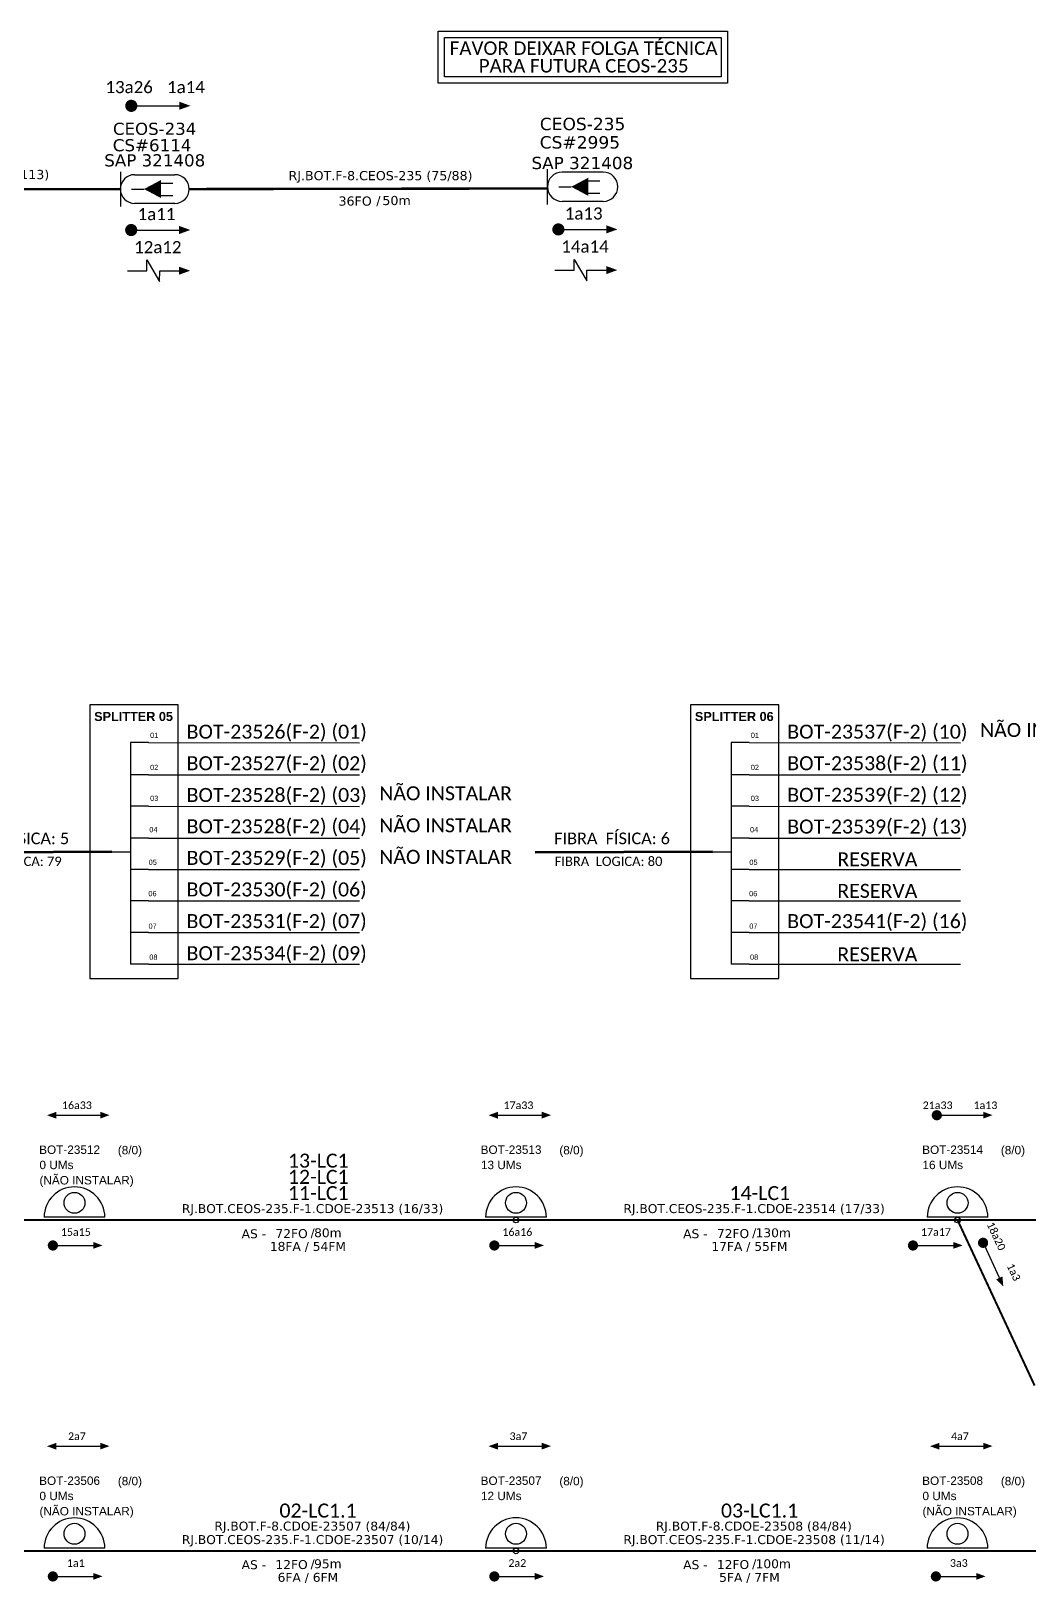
# Model space of a CAD drawing. Header units: millimetres. Extents: x 5591 to 6884, y -546 to 205.
# Drawn here: x 6267.5 to 6463, y -173.3 to 130.9 of the extents above; entities that cross this region are included whole.
import ezdxf
from ezdxf.enums import TextEntityAlignment as Align

# ---------------------------------------------------------------- set-up
doc = ezdxf.new("R2010")
doc.units = ezdxf.units.MM
for name, color, linetype, lineweight in [("20.0-LEGENDA DOS CDO'S", 1, 'Continuous', 0), ('20.2-CDO_POSTE', 1, 'Continuous', 5), ('40.1-ETIQUETAS', 1, 'Continuous', 20)]:
    doc.layers.add(name, color=color, linetype=linetype, lineweight=lineweight)
for name, color, linetype in [('20.4-CEOS', 1, 'Continuous'), ('20.5-CABO AÉREO', 1, 'Continuous'), ('20.5-CEO', 1, 'Continuous'), ('CAP a instalar', 1, 'Continuous'), ('CD de instalação futura', 8, 'Continuous'), ('label_cabos', 7, 'Continuous'), ('SETA', 7, 'Continuous')]:
    doc.layers.add(name, color=color, linetype=linetype)
doc.styles.add('ARIAL', font='arial.ttf')
doc.styles.add('siredit', font='verdana.ttf')
doc.linetypes.add('FENCELINE1', pattern='A,0.25,-0.1,[133,ltypeshp.shx,S=0.1,R=0,X=-0.1,Y=0],-0.1,1', length=1.45)

# ---------------------------------------------------------------- blocks, each defined once
blk = doc.blocks.new('CDOE-TEXTO PADRÃO')
at = {"layer": "20.0-LEGENDA DOS CDO'S", "color": 0, "style": 'ARIAL'}
for tag, p in [('CDO_N', (0.49, 7.39)), ('SAP', (0.51, 1.67)), ('CORDOALHA', (0.5, 4.33)), ('SPLITER_1', (0.59, -0.91)), ('SPLITER_2', (0.6, -3.55)), ('(XX-XX_F)S', (0.54, -8.29)), ('(XX-XX_L)S', (0.55, -10.83)), ('UMS', (0.55, -13.15))]:
    blk.add_attdef(tag, p, '', height=1.7, rotation=0.118, dxfattribs=at)
blk.add_attdef('FIBRAS_UTILIZADAS', text='', height=1.7, rotation=0.118, dxfattribs=at).set_placement((19.77, 7.43), align=Align.CENTER)
blk = doc.blocks.new('ETIQUETA_RS5F')
at = {"layer": '40.1-ETIQUETAS', "color": 0, "style": 'siredit'}
blk.add_text('/', height=1.5, dxfattribs=at).set_placement((1.55, -1.95), align=Align.MIDDLE_RIGHT)
for tag, p in [('ETIQUETA_R_SECUNDARIA', (1.18, 2.1)), ('ETIQUETA_R_PRIMARIA', (1.18, 4.1)), ('F_ATIVAS/F_MORTAS', (1.11, -4.24))]:
    blk.add_attdef(tag, text='', height=1.5, dxfattribs=at).set_placement(p, align=Align.MIDDLE_CENTER)
for tag, p in [('TIPO_CABO', (-6.62, -2.12)), ('CAP_CABO', (0.37, -2.09))]:
    blk.add_attdef(tag, text='', height=1.5, dxfattribs=at).set_placement(p, align=Align.MIDDLE_RIGHT)
blk.add_attdef('METROS', text='', height=1.5, dxfattribs=at).set_placement((2.11, -1.95), align=Align.MIDDLE_LEFT)
for tag, p in [('FUSÃO_1', (0.82, -8.39)), ('FUSÃO_2', (0.82, -10.6)), ('FUSÃO_3', (0.82, -12.93)), ('FUSÃO_4', (0.82, -15.14)), ('FUSÃO_5', (0.82, -17.16))]:
    blk.add_attdef(tag, text='', height=1.5, dxfattribs=at).set_placement(p, align=Align.CENTER)
blk = doc.blocks.new('CDOE POSTE_')
at = {"color": 1}
blk.add_line((12.92, -5.49), (-2.38, -5.49), dxfattribs=at)
for centre, radius in [((5.27, -1.86), 2.64), ((5.27, -6.2), 0.708)]:
    blk.add_circle(centre, radius, dxfattribs=at)
blk.add_arc((5.27, -5.49), 7.65, 0, 180, dxfattribs=at)
blk = doc.blocks.new('*U19')
at = {"layer": '20.5-CEO'}
for p, q in [((-1.56, 1.26), (1.8, 1.26)), ((1.8, -1.13), (-1.56, -1.13))]:
    blk.add_line(p, q, dxfattribs=at)
blk.add_lwpolyline([(-2.75, 1.51), (-2.75, -1.38)], dxfattribs=at)
for centre, start, end in [((-1.56, 0.07), 90, 270), ((1.8, 0.07), 270, 90)]:
    blk.add_arc(centre, 1.2, start, end, dxfattribs=at)
at = {"layer": '20.5-CEO', "color": 7, "style": 'siredit'}
for tag, p in [('FID', (0.11, 5.61)), ('LOCAL', (0.12, 4.23)), ('SAP', (0.12, 2.97)), ('FIBRAS_RESERVA', (0.12, -1.94))]:
    blk.add_attdef(tag, text='', height=1.01, dxfattribs=at).set_placement(p, align=Align.TOP_CENTER)
for tag, flags, p in [('ID_ATIVIDADE', 3, (0.11, -3.51)), ('FATOR', 1, (0.11, -4.82))]:
    blk.add_attdef(tag, text='', height=1.01, dxfattribs=dict(at, flags=flags)).set_placement(p, align=Align.TOP_CENTER)
at = {"layer": '20.5-CEO', "color": 7, "style": 'siredit', "flags": 3}
blk.add_attdef('QTDE', (-4.88, -7.06), '', height=1.01, dxfattribs=at)

msp = doc.modelspace()

# ---------------------------------------------------------------- linework, layer by layer
at = {"color": 7, "linetype": 'Continuous'}
for p, q in [((6286.95, -8.59), (6286.95, -52.02)), ((6290.46, -8.59), (6286.95, -8.59)), ((6404.66, -8.59), (6404.66, -52.02)), ((6408.18, -8.59), (6404.66, -8.59)), ((6290.46, -14.87), (6286.95, -14.87)), ((6408.18, -14.87), (6404.66, -14.87)), ((6290.46, -21.06), (6286.95, -21.06)), ((6408.18, -21.06), (6404.66, -21.06)), ((6290.46, -27.29), (6286.95, -27.29)), ((6408.18, -27.29), (6404.66, -27.29)), ((6283.3, -30.02), (6286.93, -30.02)), ((6401.01, -30.02), (6404.65, -30.02)), ((6290.46, -33.45), (6286.95, -33.45)), ((6408.18, -33.45), (6404.66, -33.45)), ((6290.46, -39.61), (6286.95, -39.61)), ((6408.18, -39.61), (6404.66, -39.61)), ((6290.46, -45.8), (6286.95, -45.8)), ((6408.18, -45.8), (6404.66, -45.8)), ((6290.46, -52.02), (6286.95, -52.02)), ((6408.18, -52.02), (6404.66, -52.02))]:
    msp.add_line(p, q, dxfattribs=at)
at = {"color": 10, "linetype": 'Continuous'}
for p, q in [((6290.46, -8.59), (6331.84, -8.6)), ((6408.18, -8.59), (6449.55, -8.6)), ((6290.46, -14.87), (6331.84, -14.89)), ((6408.18, -14.87), (6449.55, -14.89)), ((6290.46, -21.06), (6331.84, -21.08)), ((6408.18, -21.06), (6449.55, -21.08)), ((6290.46, -27.29), (6331.84, -27.3)), ((6408.18, -27.29), (6449.55, -27.3)), ((6290.46, -33.44), (6331.84, -33.45)), ((6408.18, -33.44), (6449.55, -33.45)), ((6290.46, -39.61), (6331.84, -39.63)), ((6408.18, -39.61), (6449.55, -39.63)), ((6290.46, -45.8), (6331.84, -45.82)), ((6408.18, -45.8), (6449.55, -45.82)), ((6290.46, -52.02), (6331.84, -52.03)), ((6408.18, -52.02), (6449.55, -52.03))]:
    msp.add_line(p, q, dxfattribs=at)
at = {"color": 1, "linetype": 'Continuous', "lineweight": 60}
for p, q in [((6283.3, -30.02), (6248.51, -30.13)), ((6401.01, -30.02), (6366.23, -30.13))]:
    msp.add_line(p, q, dxfattribs=at)
at = {"color": 8}
for p, q in [((6281.91, -101.62), (6270.02, -101.62)), ((6281.91, -166.51), (6270.02, -166.51)), ((6454.94, -166.51), (6443.05, -166.51))]:
    msp.add_line(p, q, dxfattribs=at)
at = {"color": 3, "ltscale": 9e-07}
for points in [[(6347.24, 130.91), (6403.92, 130.91), (6403.92, 120.7), (6347.24, 120.7)], [(6348.5, 129.65), (6402.66, 129.65), (6402.66, 121.96), (6348.5, 121.96)]]:
    msp.add_lwpolyline(points, close=True, dxfattribs=at)
at = {"color": 0, "const_width": 1.19}
for points in [[(6286.5, 116.25, 1), (6287.69, 116.25, 1)], [(6286.48, 91.9, 1), (6287.67, 91.9, 1)], [(6370.19, 92.02, 1), (6371.38, 92.02, 1)]]:
    msp.add_lwpolyline(points, format="xyb", close=True, dxfattribs=at)
at = {"color": 0}
for points in [[(6290.14, 83.93), (6290.14, 86.03), (6292.65, 81.83), (6292.66, 83.93)], [(6373.86, 84.05), (6373.86, 86.15), (6376.37, 81.95), (6376.37, 84.05)]]:
    msp.add_lwpolyline(points, dxfattribs=at)
at = {"color": 7}
for points in [[(6278.98, -54.8), (6296.26, -54.8), (6296.26, -1.15), (6278.98, -1.15)], [(6396.69, -54.8), (6413.97, -54.8), (6413.97, -1.15), (6396.69, -1.15)]]:
    msp.add_lwpolyline(points, close=True, dxfattribs=at)
at = {"const_width": 1}
for points in [[(6444.44, -81.63, 1), (6445.44, -81.63, 1)], [(6271.23, -107.16, 1), (6272.23, -107.16, 1)], [(6357.74, -107.16, 1), (6358.74, -107.16, 1)], [(6439.77, -107.16, 1), (6440.77, -107.16, 1)], [(6453.79, -106.18, 1), (6454.21, -107.09, 1)], [(6271.23, -172.04, 1), (6272.23, -172.04, 1)], [(6357.74, -172.04, 1), (6358.74, -172.04, 1)], [(6444.26, -172.04, 1), (6445.26, -172.04, 1)]]:
    msp.add_lwpolyline(points, format="xyb", close=True, dxfattribs=at)
at = {"color": 8}
for centre in [(6275.96, -101.62), (6275.96, -166.51), (6448.99, -166.51)]:
    msp.add_arc(centre, 5.95, 0, 180, dxfattribs=at)
at = {"layer": '20.4-CEOS', "color": 8}
for p, q in [((6379.56, 103.25), (6371.5, 103.25)), ((6379.56, 97.51), (6371.5, 97.51))]:
    msp.add_line(p, q, dxfattribs=at)
for points in [[(6368.63, 96.92), (6368.63, 103.85)], [(6376.48, 101.52), (6378.93, 101.52)], [(6370.86, 100.38), (6373.31, 100.38)], [(6376.48, 99.13), (6378.93, 99.13)]]:
    msp.add_lwpolyline(points, dxfattribs=at)
at = {"layer": '20.4-CEOS', "color": 1}
msp.add_lwpolyline([(6289.59, 99.94, 0, 3.55, 0), (6292.92, 99.94, 3.55, 3.55, 0)], format="xyseb", dxfattribs=at)
for points in [[(6292.77, 101.08), (6295.22, 101.08)], [(6287.15, 99.94), (6289.59, 99.94)], [(6292.77, 98.69), (6295.22, 98.69)]]:
    msp.add_lwpolyline(points, dxfattribs=at)
at = {"layer": '20.4-CEOS', "color": 8}
msp.add_lwpolyline([(6373.31, 100.38, 0, 3.55, 0), (6376.63, 100.38, 3.55, 3.55, 0)], format="xyseb", dxfattribs=at)
for centre, start, end in [((6371.5, 100.38), 90, 270), ((6379.56, 100.38), 270, 90)]:
    msp.add_arc(centre, 2.87, start, end, dxfattribs=at)
at = {"layer": '20.5-CABO AÉREO', "ltscale": 50, "const_width": 0.48}
for points in [[(6215.01, 99.93), (6284.94, 99.93)], [(6298.45, 99.93), (6368.65, 100.05)]]:
    msp.add_lwpolyline(points, dxfattribs=at)
at = {"layer": 'CAP a instalar', "linetype": 'FENCELINE1', "ltscale": 6, "const_width": 0.4}
for points in [[(6189.45, -102.17), (6275.97, -102.17)], [(6275.97, -102.17), (6362.48, -102.17)], [(6362.48, -102.17), (6449, -102.17)], [(6449, -102.17), (6464.1, -134.62)], [(6449, -102.17), (6535.51, -102.17)], [(6204.55, -167.06), (6275.97, -167.06)], [(6275.97, -167.06), (6362.48, -167.06)], [(6362.48, -167.06), (6449, -167.06)], [(6449, -167.06), (6535.51, -167.06)]]:
    msp.add_lwpolyline(points, dxfattribs=at)
at = {"layer": 'CD de instalação futura', "color": 8}
for centre in [(6275.96, -98.8), (6275.96, -163.68), (6448.99, -163.68)]:
    msp.add_circle(centre, 2.05, dxfattribs=at)
at = {"layer": 'SETA', "color": 0}
for points in [[(6287.1, 116.25), (6297.31, 116.25)], [(6287.08, 91.9), (6297.29, 91.9)], [(6370.79, 92.02), (6381, 92.02)], [(6286.35, 83.93), (6290.14, 83.93)], [(6292.66, 83.93), (6296.45, 83.93)], [(6370.06, 84.05), (6373.86, 84.05)], [(6376.37, 84.05), (6380.16, 84.05)]]:
    msp.add_lwpolyline(points, dxfattribs=at)
at = {"layer": 'SETA'}
for points in [[(6272.4, -81.63), (6281, -81.63)], [(6358.92, -81.63), (6367.52, -81.63)], [(6445.44, -81.63), (6454.03, -81.63)], [(6453.86, -106.34), (6457.48, -114.14)], [(6271.73, -107.16), (6280.33, -107.16)], [(6358.24, -107.16), (6366.84, -107.16)], [(6440.27, -107.16), (6448.87, -107.16)], [(6272.4, -146.51), (6281, -146.51)], [(6358.92, -146.51), (6367.52, -146.51)], [(6445.44, -146.51), (6454.03, -146.51)], [(6271.73, -172.04), (6280.33, -172.04)], [(6358.24, -172.04), (6366.84, -172.04)], [(6444.76, -172.04), (6453.36, -172.04)]]:
    msp.add_lwpolyline(points, dxfattribs=at)
at = {"layer": 'SETA', "color": 0}
for points in [[(6296.49, 117.06), (6298.67, 116.26), (6296.49, 115.47)], [(6296.47, 92.71), (6298.65, 91.91), (6296.47, 91.12)], [(6380.18, 92.83), (6382.36, 92.03), (6380.18, 91.24)], [(6296.45, 84.72), (6298.63, 83.93), (6296.45, 83.14)], [(6380.16, 84.84), (6382.34, 84.05), (6380.16, 83.26)]]:
    msp.add_solid(points, dxfattribs=at)
at = {"layer": 'SETA'}
for points in [[(6272.4, -82.3), (6270.57, -81.63), (6272.4, -80.96)], [(6281, -80.94), (6282.83, -81.61), (6281, -82.28)], [(6358.92, -82.3), (6357.09, -81.63), (6358.92, -80.96)], [(6367.52, -80.94), (6369.35, -81.61), (6367.52, -82.28)], [(6454.03, -80.94), (6455.86, -81.61), (6454.03, -82.28)], [(6279.64, -106.48), (6281.47, -107.15), (6279.64, -107.81)], [(6366.15, -106.48), (6367.98, -107.15), (6366.15, -107.81)], [(6448.18, -106.48), (6450.01, -107.15), (6448.18, -107.81)], [(6457.8, -113.23), (6457.97, -115.17), (6456.59, -113.79)], [(6272.4, -147.18), (6270.57, -146.51), (6272.4, -145.85)], [(6281, -145.83), (6282.83, -146.49), (6281, -147.16)], [(6358.92, -147.18), (6357.09, -146.51), (6358.92, -145.85)], [(6367.52, -145.83), (6369.35, -146.49), (6367.52, -147.16)], [(6445.44, -147.18), (6443.6, -146.51), (6445.44, -145.85)], [(6454.03, -145.83), (6455.86, -146.49), (6454.03, -147.16)], [(6279.64, -171.36), (6281.47, -172.03), (6279.64, -172.7)], [(6366.15, -171.36), (6367.98, -172.03), (6366.15, -172.7)], [(6452.67, -171.36), (6454.5, -172.03), (6452.67, -172.7)]]:
    msp.add_solid(points, dxfattribs=at)

# ---------------------------------------------------------------- block references
at = {"layer": '20.2-CDO_POSTE', "color": 8}
ref = msp.add_blockref('CDOE-TEXTO PADRÃO', (6276.13, -100.29), dxfattribs=dict(at, xscale=0.972000002861023, yscale=0.972000002861023, zscale=0.972000002861023))
ref.add_attrib('CDO_N', 'BOT-23512', (6269.04, -89.22), dxfattribs={"layer": "20.0-LEGENDA DOS CDO'S", "color": 0, "height": 1.652, "rotation": 0.118, "style": 'ARIAL'})
ref.add_attrib('CORDOALHA', '0 UMs', (6269.1, -92.2), dxfattribs={"layer": "20.0-LEGENDA DOS CDO'S", "color": 0, "height": 1.652, "rotation": 0.118, "style": 'ARIAL'})
ref.add_attrib('SAP', '(NÃO INSTALAR)', (6269.1, -95.21), dxfattribs={"layer": "20.0-LEGENDA DOS CDO'S", "color": 0, "height": 1.6523, "rotation": 0.118, "style": 'ARIAL'})
ref.add_attrib('FIBRAS_UTILIZADAS', '       (8/0)', dxfattribs={"layer": "20.0-LEGENDA DOS CDO'S", "color": 0, "height": 1.6523, "rotation": 0.118, "style": 'ARIAL'}).set_placement((6284.58, -89.3), align=Align.CENTER)
at = {"layer": '20.2-CDO_POSTE'}
ref = msp.add_blockref('CDOE-TEXTO PADRÃO', (6362.64, -100.29), dxfattribs=dict(at, xscale=0.972000002861023, yscale=0.972000002861023, zscale=0.972000002861023))
ref.add_attrib('CDO_N', 'BOT-23513', (6355.55, -89.22), dxfattribs={"layer": "20.0-LEGENDA DOS CDO'S", "color": 0, "height": 1.652, "rotation": 0.118, "style": 'ARIAL'})
ref.add_attrib('CORDOALHA', '13 UMs', (6355.61, -92.2), dxfattribs={"layer": "20.0-LEGENDA DOS CDO'S", "color": 0, "height": 1.652, "rotation": 0.118, "style": 'ARIAL'})
ref.add_attrib('FIBRAS_UTILIZADAS', '       (8/0)', dxfattribs={"layer": "20.0-LEGENDA DOS CDO'S", "color": 0, "height": 1.6523, "rotation": 0.118, "style": 'ARIAL'}).set_placement((6371.1, -89.3), align=Align.CENTER)
ref = msp.add_blockref('CDOE-TEXTO PADRÃO', (6449.16, -100.29), dxfattribs=dict(at, xscale=0.972000002861023, yscale=0.972000002861023, zscale=0.972000002861023))
ref.add_attrib('CDO_N', 'BOT-23514', (6442.07, -89.22), dxfattribs={"layer": "20.0-LEGENDA DOS CDO'S", "color": 0, "height": 1.652, "rotation": 0.118, "style": 'ARIAL'})
ref.add_attrib('CORDOALHA', '16 UMs', (6442.13, -92.2), dxfattribs={"layer": "20.0-LEGENDA DOS CDO'S", "color": 0, "height": 1.652, "rotation": 0.118, "style": 'ARIAL'})
ref.add_attrib('FIBRAS_UTILIZADAS', '       (8/0)', dxfattribs={"layer": "20.0-LEGENDA DOS CDO'S", "color": 0, "height": 1.6523, "rotation": 0.118, "style": 'ARIAL'}).set_placement((6457.61, -89.3), align=Align.CENTER)
at = {"layer": '20.2-CDO_POSTE', "color": 8}
ref = msp.add_blockref('CDOE-TEXTO PADRÃO', (6276.13, -165.17), dxfattribs=dict(at, xscale=0.972000002861023, yscale=0.972000002861023, zscale=0.972000002861023))
ref.add_attrib('CDO_N', 'BOT-23506', (6269.04, -154.11), dxfattribs={"layer": "20.0-LEGENDA DOS CDO'S", "color": 0, "height": 1.652, "rotation": 0.118, "style": 'ARIAL'})
ref.add_attrib('CORDOALHA', '0 UMs', (6269.1, -157.09), dxfattribs={"layer": "20.0-LEGENDA DOS CDO'S", "color": 0, "height": 1.652, "rotation": 0.118, "style": 'ARIAL'})
ref.add_attrib('SAP', '(NÃO INSTALAR)', (6269.1, -160.09), dxfattribs={"layer": "20.0-LEGENDA DOS CDO'S", "color": 0, "height": 1.6523, "rotation": 0.118, "style": 'ARIAL'})
ref.add_attrib('FIBRAS_UTILIZADAS', '       (8/0)', dxfattribs={"layer": "20.0-LEGENDA DOS CDO'S", "color": 0, "height": 1.6523, "rotation": 0.118, "style": 'ARIAL'}).set_placement((6284.58, -154.18), align=Align.CENTER)
at = {"layer": '20.2-CDO_POSTE'}
ref = msp.add_blockref('CDOE-TEXTO PADRÃO', (6362.64, -165.17), dxfattribs=dict(at, xscale=0.972000002861023, yscale=0.972000002861023, zscale=0.972000002861023))
ref.add_attrib('CDO_N', 'BOT-23507', (6355.55, -154.11), dxfattribs={"layer": "20.0-LEGENDA DOS CDO'S", "color": 0, "height": 1.652, "rotation": 0.118, "style": 'ARIAL'})
ref.add_attrib('CORDOALHA', '12 UMs', (6355.61, -157.09), dxfattribs={"layer": "20.0-LEGENDA DOS CDO'S", "color": 0, "height": 1.652, "rotation": 0.118, "style": 'ARIAL'})
ref.add_attrib('FIBRAS_UTILIZADAS', '       (8/0)', dxfattribs={"layer": "20.0-LEGENDA DOS CDO'S", "color": 0, "height": 1.6523, "rotation": 0.118, "style": 'ARIAL'}).set_placement((6371.1, -154.18), align=Align.CENTER)
at = {"layer": '20.2-CDO_POSTE', "color": 8}
ref = msp.add_blockref('CDOE-TEXTO PADRÃO', (6449.16, -165.17), dxfattribs=dict(at, xscale=0.972000002861023, yscale=0.972000002861023, zscale=0.972000002861023))
ref.add_attrib('CDO_N', 'BOT-23508', (6442.07, -154.11), dxfattribs={"layer": "20.0-LEGENDA DOS CDO'S", "color": 0, "height": 1.652, "rotation": 0.118, "style": 'ARIAL'})
ref.add_attrib('CORDOALHA', '0 UMs', (6442.13, -157.09), dxfattribs={"layer": "20.0-LEGENDA DOS CDO'S", "color": 0, "height": 1.652, "rotation": 0.118, "style": 'ARIAL'})
ref.add_attrib('SAP', '(NÃO INSTALAR)', (6442.13, -160.09), dxfattribs={"layer": "20.0-LEGENDA DOS CDO'S", "color": 0, "height": 1.6523, "rotation": 0.118, "style": 'ARIAL'})
ref.add_attrib('FIBRAS_UTILIZADAS', '       (8/0)', dxfattribs={"layer": "20.0-LEGENDA DOS CDO'S", "color": 0, "height": 1.6523, "rotation": 0.118, "style": 'ARIAL'}).set_placement((6457.61, -154.18), align=Align.CENTER)
at = {"layer": '20.5-CEO', "color": 0, "lineweight": 0}
ref = msp.add_blockref('*U19', (6291.41, 99.77), dxfattribs=dict(at, xscale=2.349609514261829, yscale=2.349609514261829, zscale=2.349609514261829))
ref.add_attrib('LOCAL', 'CS#6114 ', dxfattribs={"color": 7, "height": 2.382, "style": 'siredit'}).set_placement((6291.69, 109.72), align=Align.TOP_CENTER)
ref.add_attrib('SAP', 'SAP 321408', dxfattribs={"color": 7, "height": 2.382, "style": 'siredit'}).set_placement((6291.69, 106.76), align=Align.TOP_CENTER)
ref.add_attrib('FID', 'CEOS-234', dxfattribs={"layer": '20.4-CEOS', "color": 7, "height": 2.372, "style": 'siredit'}).set_placement((6291.67, 112.94), align=Align.TOP_CENTER)
at = {"layer": 'CAP a instalar', "linetype": 'FENCELINE1', "ltscale": 7}
ref = msp.add_blockref('ETIQUETA_RS5F', (6321.23, -102.39), dxfattribs=dict(at, xscale=1.166399984999771, yscale=1.166399984999771, zscale=1.166399984999771))
ref.add_attrib('ETIQUETA_R_SECUNDARIA', 'RJ.BOT.CEOS-235.F-1.CDOE-23513 (16/33)', dxfattribs={"layer": '40.1-ETIQUETAS', "color": 0, "height": 1.7496, "style": 'siredit'}).set_placement((6322.61, -99.93), align=Align.MIDDLE_CENTER)
ref.add_attrib('TIPO_CABO', 'AS -', dxfattribs={"layer": '40.1-ETIQUETAS', "color": 0, "height": 1.75, "style": 'siredit'}).set_placement((6313.51, -104.86), align=Align.MIDDLE_RIGHT)
ref.add_attrib('CAP_CABO', '72FO', dxfattribs={"layer": '40.1-ETIQUETAS', "color": 0, "height": 1.75, "style": 'siredit'}).set_placement((6321.66, -104.83), align=Align.MIDDLE_RIGHT)
ref.add_attrib('METROS', '80m', dxfattribs={"layer": '40.1-ETIQUETAS', "color": 0, "height": 1.75, "style": 'siredit'}).set_placement((6322.91, -104.67), align=Align.MIDDLE_LEFT)
ref.add_attrib('F_ATIVAS/F_MORTAS', '18FA / 54FM', dxfattribs={"layer": '40.1-ETIQUETAS', "color": 0, "height": 1.7496, "style": 'siredit'}).set_placement((6321.7, -107.34), align=Align.MIDDLE_CENTER)
ref = msp.add_blockref('ETIQUETA_RS5F', (6407.75, -102.39), dxfattribs=dict(at, xscale=1.166399984999771, yscale=1.166399984999771, zscale=1.166399984999771))
ref.add_attrib('ETIQUETA_R_SECUNDARIA', 'RJ.BOT.CEOS-235.F-1.CDOE-23514 (17/33)', dxfattribs={"layer": '40.1-ETIQUETAS', "color": 0, "height": 1.7496, "style": 'siredit'}).set_placement((6409.13, -99.93), align=Align.MIDDLE_CENTER)
ref.add_attrib('TIPO_CABO', 'AS -', dxfattribs={"layer": '40.1-ETIQUETAS', "color": 0, "height": 1.75, "style": 'siredit'}).set_placement((6400.03, -104.86), align=Align.MIDDLE_RIGHT)
ref.add_attrib('CAP_CABO', '72FO', dxfattribs={"layer": '40.1-ETIQUETAS', "color": 0, "height": 1.75, "style": 'siredit'}).set_placement((6408.17, -104.83), align=Align.MIDDLE_RIGHT)
ref.add_attrib('METROS', '130m', dxfattribs={"layer": '40.1-ETIQUETAS', "color": 0, "height": 1.75, "style": 'siredit'}).set_placement((6409.42, -104.67), align=Align.MIDDLE_LEFT)
ref.add_attrib('F_ATIVAS/F_MORTAS', '17FA / 55FM', dxfattribs={"layer": '40.1-ETIQUETAS', "color": 0, "height": 1.7496, "style": 'siredit'}).set_placement((6408.22, -107.34), align=Align.MIDDLE_CENTER)
ref = msp.add_blockref('ETIQUETA_RS5F', (6321.23, -167.27), dxfattribs=dict(at, xscale=1.166399984999771, yscale=1.166399984999771, zscale=1.166399984999771))
ref.add_attrib('ETIQUETA_R_PRIMARIA', 'RJ.BOT.F-8.CDOE-23507 (84/84)', dxfattribs={"layer": '40.1-ETIQUETAS', "color": 0, "height": 1.7496, "style": 'siredit'}).set_placement((6322.57, -162.17), align=Align.MIDDLE_CENTER)
ref.add_attrib('ETIQUETA_R_SECUNDARIA', 'RJ.BOT.CEOS-235.F-1.CDOE-23507 (10/14)', dxfattribs={"layer": '40.1-ETIQUETAS', "color": 0, "height": 1.7496, "style": 'siredit'}).set_placement((6322.61, -164.82), align=Align.MIDDLE_CENTER)
ref.add_attrib('TIPO_CABO', 'AS -', dxfattribs={"layer": '40.1-ETIQUETAS', "color": 0, "height": 1.75, "style": 'siredit'}).set_placement((6313.51, -169.74), align=Align.MIDDLE_RIGHT)
ref.add_attrib('CAP_CABO', '12FO', dxfattribs={"layer": '40.1-ETIQUETAS', "color": 0, "height": 1.75, "style": 'siredit'}).set_placement((6321.66, -169.71), align=Align.MIDDLE_RIGHT)
ref.add_attrib('METROS', '95m', dxfattribs={"layer": '40.1-ETIQUETAS', "color": 0, "height": 1.75, "style": 'siredit'}).set_placement((6322.91, -169.55), align=Align.MIDDLE_LEFT)
ref.add_attrib('F_ATIVAS/F_MORTAS', '6FA / 6FM', dxfattribs={"layer": '40.1-ETIQUETAS', "color": 0, "height": 1.75, "style": 'siredit'}).set_placement((6321.7, -172.22), align=Align.MIDDLE_CENTER)
ref = msp.add_blockref('ETIQUETA_RS5F', (6407.75, -167.27), dxfattribs=dict(at, xscale=1.166399984999771, yscale=1.166399984999771, zscale=1.166399984999771))
ref.add_attrib('ETIQUETA_R_PRIMARIA', 'RJ.BOT.F-8.CDOE-23508 (84/84)', dxfattribs={"layer": '40.1-ETIQUETAS', "color": 0, "height": 1.7496, "style": 'siredit'}).set_placement((6409.08, -162.17), align=Align.MIDDLE_CENTER)
ref.add_attrib('ETIQUETA_R_SECUNDARIA', 'RJ.BOT.CEOS-235.F-1.CDOE-23508 (11/14)', dxfattribs={"layer": '40.1-ETIQUETAS', "color": 0, "height": 1.7496, "style": 'siredit'}).set_placement((6409.13, -164.82), align=Align.MIDDLE_CENTER)
ref.add_attrib('TIPO_CABO', 'AS -', dxfattribs={"layer": '40.1-ETIQUETAS', "color": 0, "height": 1.75, "style": 'siredit'}).set_placement((6400.03, -169.74), align=Align.MIDDLE_RIGHT)
ref.add_attrib('CAP_CABO', '12FO', dxfattribs={"layer": '40.1-ETIQUETAS', "color": 0, "height": 1.75, "style": 'siredit'}).set_placement((6408.17, -169.71), align=Align.MIDDLE_RIGHT)
ref.add_attrib('METROS', '100m', dxfattribs={"layer": '40.1-ETIQUETAS', "color": 0, "height": 1.75, "style": 'siredit'}).set_placement((6409.42, -169.55), align=Align.MIDDLE_LEFT)
ref.add_attrib('F_ATIVAS/F_MORTAS', '5FA / 7FM', dxfattribs={"layer": '40.1-ETIQUETAS', "color": 0, "height": 1.75, "style": 'siredit'}).set_placement((6408.22, -172.22), align=Align.MIDDLE_CENTER)
at = {"layer": 'label_cabos', "xscale": 0.7775999903678894, "yscale": 0.7775999903678894, "zscale": 0.7775999903678894}
for p in [(6358.38, -97.35), (6444.9, -97.35), (6358.38, -162.23)]:
    msp.add_blockref('CDOE POSTE_', p, dxfattribs=at)

# ---------------------------------------------------------------- texts
at = {"color": 7, "char_height": 2.64, "width": 56.2447, "attachment_point": 5}
for s, insert in [('{\\fCalibri|b0|i0|c0|p34;FAVOR DEIXAR FOLGA TÉCNICA}', (6375.73, 127.54)), ('{\\fCalibri|b0|i0|c0|p34;PARA FUTURA CEOS-235}', (6375.73, 124.09))]:
    msp.add_mtext(s, dxfattribs=dict(at, insert=insert))
at = {"color": 0, "char_height": 2.376, "width": 30.1262, "attachment_point": 5}
for s, insert in [('\\C7;\\fCalibri|b0|i0|c0|p34;13a26', (6286.67, 119.91)), ('\\C7;\\fCalibri|b0|i0|c0|p34;1a14', (6297.81, 119.91)), ('{\\fCalibri|b0|i0|c0|p34;\\C7;1a11}', (6292.03, 95.02)), ('{\\fCalibri|b0|i0|c0|p34;\\C7;1a13}', (6375.74, 95.14)), ('{\\fCalibri|b0|i0|c0|p34;\\C7;12a12}', (6292.29, 88.54)), ('{\\fCalibri|b0|i0|c0|p34;\\C7;14a14}', (6376, 88.66))]:
    msp.add_mtext(s, dxfattribs=dict(at, insert=insert))
at = {"attachment_point": 5}
for s, insert, char_height, width in [('\\C10;\\fArial|b1|i0|c0|p34;SPLITTER 05', (6287.54, -3.47), 1.7753, 17.28), ('\\C10;\\fArial|b1|i0|c0|p34;SPLITTER 06', (6405.25, -3.47), 1.7753, 17.28), ('\\C7;\\fCalibri|b0|i0|c0|p34;BOT-23526(F-2) (01)', (6315.59, -6.73), 2.7432, 40.9104), ('\\C7;\\fCalibri|b0|i0|c0|p34;BOT-23537(F-2) (10)', (6433.29, -6.73), 2.7432, 40.9104), ('{\\fCalibri|b0|i0|c0|p34;\\C7;NÃO INSTALAR}', (6466.4, -6.12), 2.7432, 40.9104), ('\\C7;\\fArial|b0|i0;\\H0.578704x;01 ', (6291.58, -7.16), 1.7753, 3.7582), ('\\C7;\\fArial|b0|i0;\\H0.578704x;01 ', (6409.29, -7.16), 1.7753, 3.7582), ('\\C7;\\fCalibri|b0|i0|c0|p34;BOT-23527(F-2) (02)', (6315.59, -12.92), 2.7432, 40.9104), ('\\C7;\\fCalibri|b0|i0|c0|p34;BOT-23538(F-2) (11)', (6433.29, -12.92), 2.7432, 40.9104), ('\\C7;\\fArial|b0|i0|;\\H1.0273588255048;02 ', (6291.58, -13.45), 1.7753, 3.7582), ('\\C7;\\fArial|b0|i0|;\\H1.0273588255048;02 ', (6409.29, -13.45), 1.7753, 3.7582), ('\\C7;\\fCalibri|b0|i0|c0|p34;BOT-23528(F-2) (03)', (6315.59, -19.14), 2.7432, 40.9104), ('{\\fCalibri|b0|i0|c0|p34;\\C7;NÃO INSTALAR}', (6348.68, -18.53), 2.7432, 40.9104), ('\\C7;\\fCalibri|b0|i0|c0|p34;BOT-23539(F-2) (12)', (6433.29, -19.11), 2.7432, 40.9104), ('\\C7;\\fArial|b0|i0|;\\H1.0273588255048;03 ', (6291.58, -19.51), 1.7753, 3.456), ('\\C7;\\fArial|b0|i0|;\\H1.0273588255048;03 ', (6409.29, -19.51), 1.7753, 3.456), ('\\C7;\\fCalibri|b0|i0|c0|p34;BOT-23528(F-2) (04)', (6315.59, -25.29), 2.7432, 40.9104), ('{\\fCalibri|b0|i0|c0|p34;\\C7;NÃO INSTALAR}', (6348.68, -24.81), 2.7432, 40.9104), ('\\C7;\\fCalibri|b0|i0|c0|p34;BOT-23539(F-2) (13)', (6433.29, -25.33), 2.7432, 40.9104), ('\\C7;\\fCalibri|b0|i0|c0|p34;FIBRA  FÍSICA: 5', (6263.58, -27.37), 2.2859, 34.56), ('\\C7;\\fArial|b0|i0|;\\H1.0273588255048;04 ', (6291.43, -25.65), 1.7753, 3.7582), ('\\C7;\\fCalibri|b0|i0|c0|p34;FIBRA  FÍSICA: 6', (6381.3, -27.37), 2.2859, 34.56), ('\\C7;\\fArial|b0|i0|;\\H1.0273588255048;04 ', (6409.14, -25.65), 1.7753, 3.7582), ('\\C7;\\fCalibri|b0|i0|c0|p34;BOT-23529(F-2) (05)', (6315.59, -31.47), 2.7432, 40.9104), ('{\\fCalibri|b0|i0|c0|p34;\\C7;NÃO INSTALAR}', (6348.68, -30.99), 2.7432, 40.9104), ('\\C7;\\fCalibri|b0|i0|c0|p34;RESERVA', (6433.29, -31.47), 2.7432, 40.9104), ('\\C7;\\fCalibri|b0|i0|c0|p34;FIBRA  LOGICA: 79', (6262.89, -31.86), 1.8289, 34.56), ('\\C7;\\fArial|b0|i0|;\\H1.0273588255048;05 ', (6291.3, -32.05), 1.7753, 4.6222), ('\\C7;\\fCalibri|b0|i0|c0|p34;FIBRA  LOGICA: 80', (6380.61, -31.86), 1.8289, 34.56), ('\\C7;\\fArial|b0|i0|;\\H1.0273588255048;05 ', (6409.01, -32.05), 1.7753, 4.6222), ('\\C7;\\fCalibri|b0|i0|c0|p34;BOT-23530(F-2) (06)', (6315.58, -37.66), 2.7432, 40.9104), ('\\C7;\\fCalibri|b0|i0|c0|p34;RESERVA', (6433.28, -37.66), 2.7432, 40.9104), ('\\C7;\\fArial|b0|i0|;\\H1.0273588255048;06 ', (6291.25, -38.19), 1.7753, 3.7582), ('\\C7;\\fArial|b0|i0|;\\H1.0273588255048;06 ', (6408.96, -38.19), 1.7753, 3.7582), ('\\C7;\\fCalibri|b0|i0|c0|p34;BOT-23531(F-2) (07)', (6315.58, -43.87), 2.7432, 40.9104), ('\\C7;\\fCalibri|b0|i0|c0|p34;BOT-23541(F-2) (16)', (6433.28, -43.87), 2.7432, 40.9104), ('\\C7;\\fArial|b0|i0|;\\H1.0273588255048;07 ', (6291.27, -44.57), 1.7753, 3.7582), ('\\C7;\\fArial|b0|i0|;\\H1.0273588255048;07 ', (6408.99, -44.57), 1.7753, 3.7582), ('\\C7;\\fCalibri|b0|i0|c0|p34;BOT-23534(F-2) (09)', (6315.58, -50.16), 2.7432, 40.9104), ('\\C7;\\fArial|b0|i0|;\\H1.0273588255048;08 ', (6291.43, -50.64), 1.7753, 3.7582), ('\\C7;\\fArial|b0|i0|;\\H1.0273588255048;08 ', (6409.14, -50.64), 1.7753, 3.7582), ('\\C7;\\fCalibri|b0|i0|c0|p34;RESERVA', (6433.28, -50.1), 2.7432, 40.9104), ('\\C7;\\fCalibri|b0|i0|c0|p34;16a33', (6276.44, -79.68), 1.5, 25.3588), ('\\C7;\\fCalibri|b0|i0|c0|p34;17a33', (6362.96, -79.68), 1.5, 25.3588), ('\\C7;\\fCalibri|b0|i0|c0|p34;21a33', (6445.1, -79.68), 1.5, 25.3588), ('\\C7;\\fCalibri|b0|i0|c0|p34;1a13', (6454.46, -79.68), 1.5, 25.3588), ('\\C3;\\fCalibri|b0|i0|c0|p34;13-LC1', (6323.73, -90.54), 2.7432, 40.9104), ('\\C3;\\fCalibri|b0|i0|c0|p34;12-LC1', (6323.73, -93.72), 2.7432, 40.9104), ('\\C3;\\fCalibri|b0|i0|c0|p34;11-LC1', (6323.73, -96.91), 2.7432, 40.9104), ('\\C3;\\fCalibri|b0|i0|c0|p34;14-LC1', (6410.25, -96.91), 2.7432, 40.9104), ('\\C7;\\fCalibri|b0|i0|c0|p34;15a15', (6276.22, -104.53), 1.5, 25.3588), ('\\C7;\\fCalibri|b0|i0|c0|p34;16a16', (6362.74, -104.53), 1.5, 25.3588), ('\\C7;\\fCalibri|b0|i0|c0|p34;17a17', (6444.77, -104.53), 1.5, 25.3588), ('\\C7;\\fCalibri|b0|i0|c0|p34;2a7', (6276.44, -144.56), 1.5, 25.3588), ('\\C7;\\fCalibri|b0|i0|c0|p34;3a7', (6362.96, -144.56), 1.5, 25.3588), ('\\C7;\\fCalibri|b0|i0|c0|p34;4a7', (6449.47, -144.56), 1.5, 25.3588), ('\\C3;\\fCalibri|b0|i0|c0|p34;02-LC1.1', (6323.69, -159.14), 2.7432, 40.9104), ('\\C3;\\fCalibri|b0|i0|c0|p34;03-LC1.1', (6410.21, -159.14), 2.7432, 40.9104), ('\\C7;\\fCalibri|b0|i0|c0|p34;1a1', (6276.22, -169.42), 1.5, 25.3588), ('\\C7;\\fCalibri|b0|i0|c0|p34;2a2', (6362.74, -169.42), 1.5, 25.3588), ('\\C7;\\fCalibri|b0|i0|c0|p34;3a3', (6449.25, -169.42), 1.5, 25.3588)]:
    msp.add_mtext(s, dxfattribs=dict(at, insert=insert, char_height=char_height, width=width))
at = {"char_height": 1.5, "width": 25.3588, "attachment_point": 5, "rotation": 294.8598}
for s, insert in [('\\C7;\\fCalibri|b0|i0|c0|p34;18a20', (6456.58, -105.33)), ('\\C7;\\fCalibri|b0|i0|c0|p34;1a3', (6460, -112.39))]:
    msp.add_mtext(s, dxfattribs=dict(at, insert=insert))
at = {"layer": '20.4-CEOS', "color": 7, "style": 'siredit'}
for s, height, p in [('CEOS-235', 2.433, (6375.53, 112.7)), ('CS#2995 ', 2.433, (6375.53, 109.1)), ('SAP 321408', 2.4, (6375.48, 105.05))]:
    msp.add_text(s, height=height, dxfattribs=at).set_placement(p, align=Align.MIDDLE_CENTER)
at = {"layer": '40.1-ETIQUETAS', "color": 0, "style": 'siredit'}
for s, p in [('RJ.BOT.F-8.CEOS-234 (63/113)', (6252.2, 102.79)), ('RJ.BOT.F-8.CEOS-235 (75/88)', (6335.93, 102.57))]:
    msp.add_text(s, height=1.8, dxfattribs=at).set_placement(p, align=Align.MIDDLE_CENTER)
for s, p in [('36FO', (6334.21, 97.58)), ('/', (6335.94, 97.7))]:
    msp.add_text(s, height=1.8, dxfattribs=at).set_placement(p, align=Align.MIDDLE_RIGHT)
msp.add_text('50m', height=1.8, dxfattribs=at).set_placement((6336.3, 97.7), align=Align.MIDDLE_LEFT)

doc.saveas('drawing.dxf')
